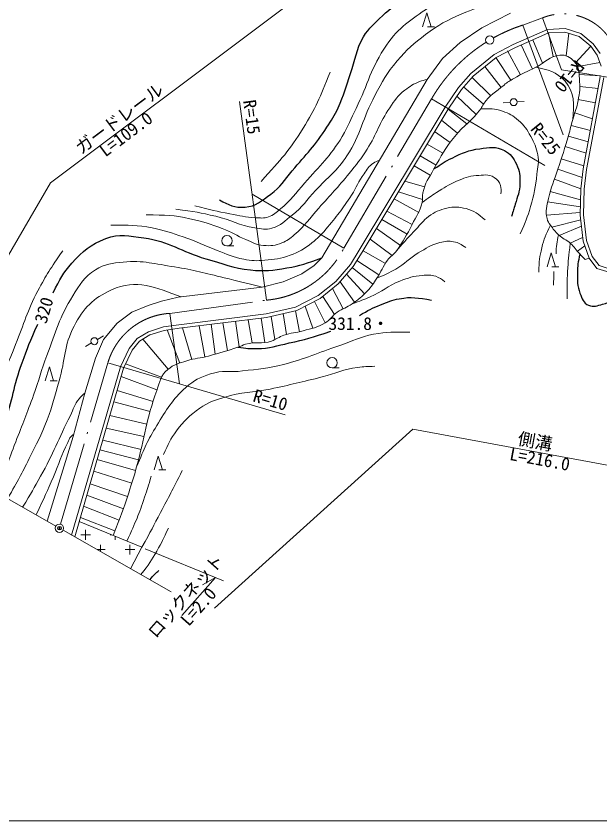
# Model space of a CAD drawing. Units: millimetres, scale not verified. Extents: x 40000 to 680000, y 20000 to 380000.
# Drawn here: x 83348 to 167212, y 205000 to 320549 of the extents above; entities that cross this region are included whole.
import ezdxf
from ezdxf.enums import TextEntityAlignment as Align

# ---------------------------------------------------------------- set-up
doc = ezdxf.new("R2010")
doc.units = ezdxf.units.MM
doc.header["$LTSCALE"] = 1000
doc.header["$PDMODE"] = 32
doc.header["$PDSIZE"] = 500
doc.linetypes.add('LONG_DASHED_DOTTED', pattern=[15.25, 12, -1.5, 0.25, -1.5])
for name, color, linetype, lineweight in [('M-BGD', 7, 'Continuous', 13), ('M-BMK', 2, 'LONG_DASHED_DOTTED', 13), ('M-STR-HTXT', 7, 'Continuous', 13), ('M-TTL-BAND', 7, 'Continuous', 13)]:
    doc.layers.add(name, color=color, linetype=linetype, lineweight=lineweight)
doc.layers.add('M-OTRS', color=6, linetype='Continuous')
doc.styles.add('ＭＳ ゴシック', font='')
doc.styles.get('ＭＳ ゴシック').set_extended_font_data('MS Gothic')

msp = doc.modelspace()

# ---------------------------------------------------------------- linework, layer by layer
at = {"layer": 'M-BGD'}
for p, q in [((141749, 319026), (142349, 321026)), ((142349, 321026), (142949, 319026)), ((142449, 319026), (143449, 319026)), ((160500, 314730), (159807, 318127)), ((162357, 314849), (162765, 318077)), ((158984, 313798), (157567, 317141)), ((155801, 312138), (153931, 315540)), ((157508, 312951), (155907, 316410)), ((163692, 313846), (165889, 316235)), ((154394, 311336), (152271, 314583)), ((153013, 310303), (150701, 313313)), ((164110, 313295), (167207, 313898)), ((164242, 312144), (167287, 311982)), ((151542, 309118), (148840, 311752)), ((150495, 307920), (147626, 310371)), ((164328, 310426), (166960, 310141)), ((149434, 306400), (146669, 309057)), ((164101, 308552), (166578, 308100)), ((153328, 308109), (154326, 308164)), ((155325, 308219), (156323, 308274)), ((148117, 305092), (145423, 307199)), ((163613, 306677), (166152, 305820)), ((146751, 303748), (144471, 305616)), ((145691, 302422), (143474, 303959)), ((163079, 304847), (165838, 304142)), ((162679, 303307), (165530, 302496)), ((144653, 300850), (142391, 302156)), ((162230, 301820), (165222, 300854)), ((143688, 299160), (141376, 300469)), ((161654, 300058), (164883, 299041)), ((142843, 297696), (140509, 299027)), ((161166, 298561), (164658, 297378)), ((160675, 297135), (164466, 295751)), ((142016, 296032), (139198, 296845)), ((141711, 294224), (138282, 295322)), ((160079, 295371), (164427, 294149)), ((141177, 292371), (137661, 294290)), ((159705, 293860), (164402, 293174)), ((140247, 290651), (136596, 292519)), ((139507, 289236), (135886, 291338)), ((159531, 291991), (164381, 292327)), ((160315, 290255), (164449, 291289)), ((138551, 287625), (135105, 290039)), ((161364, 289052), (164549, 290389)), ((137364, 286193), (134201, 288535)), ((162951, 287954), (164728, 288780)), ((113642, 287548), (114642, 287548)), ((136399, 285051), (133187, 286841)), ((159623, 284566), (160223, 286566)), ((160223, 286566), (160823, 284566)), ((163971, 286792), (165026, 287575)), ((135478, 283400), (132309, 285441)), ((165086, 285613), (165662, 285794)), ((134606, 282073), (131636, 284432)), ((160323, 284566), (161323, 284566)), ((133409, 280682), (130825, 283485)), ((131945, 279458), (129898, 282405)), ((130345, 278543), (128795, 281416)), ((129073, 277708), (127387, 280276)), ((125951, 275735), (124862, 278892)), ((127738, 276493), (126212, 279574)), ((120503, 274093), (119974, 277434)), ((122189, 274852), (121714, 277834)), ((124041, 275228), (123476, 278241)), ((111939, 272002), (111377, 276305)), ((113739, 272514), (113061, 276513)), ((115397, 273075), (114845, 276733)), ((117270, 273615), (116668, 276958)), ((119060, 273681), (118529, 277187)), ((106879, 270742), (105070, 275496)), ((108601, 271263), (107269, 275798)), ((110450, 271617), (109660, 276093)), ((95035, 274125), (95897, 274631)), ((105187, 269861), (101534, 274153)), ((93310, 273113), (94172, 273619)), ((104233, 268697), (99070, 270599)), ((87544, 268199), (88144, 270199)), ((88144, 270199), (88744, 268199)), ((128737, 270031), (129737, 270031)), ((88244, 268199), (89244, 268199)), ((103584, 266889), (98441, 268797)), ((103019, 265237), (97863, 266805)), ((102589, 263794), (97390, 265174)), ((102125, 261983), (96820, 263207)), ((101719, 260199), (96299, 261409)), ((101295, 258334), (95793, 259663)), ((100921, 256816), (95396, 258293)), ((100515, 255313), (94992, 256900)), ((103167, 255387), (103767, 257387)), ((103767, 257387), (104367, 255387)), ((103867, 255387), (104867, 255387)), ((99977, 253490), (94505, 255221)), ((99365, 251572), (93969, 253372)), ((98767, 249824), (93504, 251765)), ((98153, 248187), (93042, 250174)), ((97552, 246640), (92577, 248569)), ((93339, 246781), (93339, 245367)), ((92631, 246074), (94046, 246074)), ((96874, 246074), (97074, 246074)), ((97581, 245864), (97581, 245367)), ((94972, 243952), (96167, 243952)), ((95460, 244659), (95460, 243674)), ((98995, 243952), (100410, 243952)), ((99703, 244659), (99703, 243245))]:
    msp.add_line(p, q, dxfattribs=at)
for points in [[(87818, 248028), (91548, 260172), (93241, 266411), (94769, 271454), (95892, 274104), (97879, 276442), (99996, 278025), (102297, 279018), (104247, 279607), (106640, 280178), (118714, 281613), (121695, 282387), (124401, 283528), (126168, 284761), (127281, 285840), (142419, 311459), (144600, 314441), (147140, 316778), (150232, 318858), (154373, 320975)], [(91321, 246032), (98326, 270197), (99577, 272829), (100718, 274247), (102375, 275240), (104510, 275921), (106718, 276234), (119252, 277780), (123485, 278756), (126761, 280412), (129283, 282455), (131381, 284903), (132651, 286928), (145001, 307467), (146915, 310320), (148663, 312308), (152031, 315032), (154755, 316449), (159688, 318621), (162228, 318768), (164473, 318069), (166258, 316578), (167271, 315161)], [(91768, 245778), (98795, 270019), (100004, 272562), (101052, 273864), (102582, 274782), (104622, 275432), (106784, 275739), (119339, 277287), (123657, 278282), (127035, 279990), (129633, 282095), (131785, 284606), (133077, 286666), (145423, 307199), (147312, 310015), (149011, 311946), (152307, 314612), (154972, 315998), (159807, 318127), (162166, 318264), (164229, 317621), (165889, 316235), (166825, 314924), (167407, 313362)], [(167272, 311805), (164802, 298607), (164466, 295751), (164373, 291977), (164788, 288241), (165662, 285794), (166778, 284319), (168207, 283858)], [(167768, 311737), (165297, 298532), (164965, 295716), (164873, 291998), (165278, 288354), (166107, 286035), (167082, 284747), (168278, 284360)], [(92413, 248001), (101416, 244279), (99800, 241202)]]:
    msp.add_lwpolyline(points, dxfattribs=at)
for centre, radius in [((154826, 308192), 500), ((113642, 288298), 750), ((94603, 273872), 500), ((128737, 270781), 750)]:
    msp.add_circle(centre, radius, dxfattribs=at)
for points, knots in [([(109020, 293316), (111412, 292706), (112079, 292515), (114072, 292156), (115489, 291901), (116279, 291680), (117716, 291604), (118450, 291565), (118895, 291487), (119594, 291714), (120370, 291967), (120700, 292358), (121333, 292874), (122865, 294121), (123487, 295083), (124784, 296573), (126993, 299113), (128485, 300382), (130195, 303282), (131082, 304786), (131418, 305716), (132182, 307285), (133913, 310836), (134330, 313143), (136572, 316395), (138371, 319005), (140035, 319971), (142618, 321806), (145327, 323732), (147097, 324453), (150155, 325754), (152998, 326965), (154695, 327439), (157719, 328073), (162293, 329032), (165067, 328079), (169646, 329012), (172311, 329555), (173322, 329788), (176382, 330779)], [0, 0, 0, 0, 1, 1, 1, 2, 2, 2, 3, 3, 3, 4, 4, 4, 5, 5, 5, 6, 6, 6, 7, 7, 7, 8, 8, 8, 9, 9, 9, 10, 10, 10, 11, 11, 11, 12, 12, 12, 13, 13, 13, 13]), ([(106294, 292842), (109008, 292449), (109807, 292333), (112018, 291811), (114249, 291285), (115379, 290475), (117650, 290155), (118596, 290021), (119185, 289812), (120097, 290099), (121393, 290507), (121958, 291136), (123024, 291977), (124514, 293152), (125067, 294120), (126360, 295510), (128145, 297431), (129436, 298287), (130873, 300480), (132917, 303596), (133114, 305858), (134890, 309135), (135989, 311162), (136575, 312356), (138079, 314104), (139505, 315761), (140432, 316600), (142179, 317914), (144037, 319311), (145217, 319939), (147355, 320854), (148963, 321542), (149898, 321915), (151620, 322221), (152810, 322432), (153500, 322570), (154703, 322466), (155634, 322385), (156018, 322301), (157049, 322000)], [0, 0, 0, 0, 1, 1, 1, 2, 2, 2, 3, 3, 3, 4, 4, 4, 5, 5, 5, 6, 6, 6, 7, 7, 7, 8, 8, 8, 9, 9, 9, 10, 10, 10, 11, 11, 11, 12, 12, 12, 13, 13, 13, 13]), ([(165086, 285613), (164711, 285981), (164613, 286084), (164318, 286395), (163760, 286982), (163562, 287422), (162951, 287954), (162345, 288484), (161846, 288582), (161267, 289142), (160755, 289637), (160515, 289965), (160108, 290550), (159876, 290883), (159708, 291070), (159619, 291466), (159375, 292563), (159566, 293240), (159813, 294337), (160193, 296027), (160639, 296911), (161166, 298561), (161771, 300458), (162163, 301505), (162712, 303420), (162966, 304309), (163057, 304821), (163303, 305713), (163554, 306618), (163815, 307095), (163995, 308016), (164231, 309218), (164398, 309916), (164299, 311136), (164204, 312304), (164339, 313191), (163526, 314035), (162913, 314671), (162336, 315016), (161455, 314946), (159948, 314827), (159353, 313876), (158003, 313195), (156770, 312572), (156027, 312317), (154843, 311605), (154274, 311263), (153940, 311084), (153435, 310653), (152244, 309634), (151388, 309209), (150495, 307920), (150319, 307665), (150271, 307490), (150092, 307237), (148867, 305500), (147691, 304934), (146354, 303282), (144992, 301598), (144445, 300488), (143374, 298605), (142640, 297315), (142104, 296609), (141758, 295165), (141631, 294639), (141780, 294311), (141663, 293783), (141367, 292455), (140853, 291817), (140225, 290610), (139447, 289113), (139026, 288252), (138037, 286886), (137596, 286277), (137136, 286115), (136701, 285503), (136021, 284545), (135818, 283894), (135175, 282910), (134683, 282158), (134391, 281739), (133784, 281076), (133033, 280258), (132532, 279867), (131623, 279229), (130838, 278679), (130255, 278599), (129477, 278039), (128739, 277509), (128513, 276968), (127738, 276493), (126614, 275807), (125826, 275731), (124563, 275361), (123501, 275051), (122844, 275100), (121802, 274727), (121084, 274469), (120755, 274150), (120035, 273898), (118650, 273414), (117711, 273860), (116308, 273429), (115870, 273294), (115645, 273160), (115213, 273006), (113587, 272427), (112646, 272192), (110980, 271745), (109775, 271421), (109046, 271443), (107860, 271055), (106746, 270690), (106036, 270553), (105127, 269812), (104099, 268975), (104007, 268050), (103553, 266803), (102041, 262644), (101837, 260115), (100663, 255848), (100258, 254375), (100004, 253557), (99537, 252102), (98758, 249679), (98424, 248891), (97297, 245982)], [0, 0, 0, 0, 1, 1, 1, 2, 2, 2, 3, 3, 3, 4, 4, 4, 5, 5, 5, 6, 6, 6, 7, 7, 7, 8, 8, 8, 9, 9, 9, 10, 10, 10, 11, 11, 11, 12, 12, 12, 13, 13, 13, 14, 14, 14, 15, 15, 15, 16, 16, 16, 17, 17, 17, 18, 18, 18, 19, 19, 19, 20, 20, 20, 21, 21, 21, 22, 22, 22, 23, 23, 23, 24, 24, 24, 25, 25, 25, 26, 26, 26, 27, 27, 27, 28, 28, 28, 29, 29, 29, 30, 30, 30, 31, 31, 31, 32, 32, 32, 33, 33, 33, 34, 34, 34, 35, 35, 35, 36, 36, 36, 37, 37, 37, 38, 38, 38, 39, 39, 39, 40, 40, 40, 41, 41, 41, 42, 42, 42, 42]), ([(158003, 313195), (159737, 312880), (160983, 312552), (162199, 311207), (163667, 309583), (163441, 307836), (163303, 305713)], [0, 0, 0, 0, 1, 1, 1, 2, 2, 2, 2]), ([(118531, 296822), (121526, 300094), (122584, 301207), (124577, 304441), (126413, 307423), (126958, 308718), (128469, 312517)], [0, 0, 0, 0, 1, 1, 1, 2, 2, 2, 2]), ([(102026, 292037), (104923, 291958), (105908, 291983), (108320, 291457), (110170, 291054), (111198, 290746), (112958, 290049), (114317, 289511), (115000, 289027), (116354, 288476), (117320, 288082), (117838, 287664), (118880, 287606), (119924, 287548), (120569, 287568), (121530, 287979), (122293, 288305), (122678, 288601), (123311, 289138), (124865, 290457), (125471, 291472), (126831, 292989), (128552, 294910), (129570, 295943), (131179, 297959), (132239, 299286), (132900, 299989), (133788, 301437), (135173, 303696), (135538, 305206), (137036, 307391), (137766, 308455), (138153, 309127), (139190, 309894), (139962, 310466), (140402, 310823), (141306, 311146), (141732, 311297), (141907, 311360), (142419, 311459)], [0, 0, 0, 0, 1, 1, 1, 2, 2, 2, 3, 3, 3, 4, 4, 4, 5, 5, 5, 6, 6, 6, 7, 7, 7, 8, 8, 8, 9, 9, 9, 10, 10, 10, 11, 11, 11, 12, 12, 12, 13, 13, 13, 13]), ([(150092, 307237), (151446, 307268), (152051, 307313), (153203, 306906), (154186, 306558), (154729, 306259), (155522, 305581), (156379, 304846), (156719, 304265), (157270, 303280), (157812, 302313), (158073, 301718), (158282, 300630), (158489, 299556), (158296, 298919), (158172, 297832), (157962, 295997), (157779, 294964), (157252, 293194), (156786, 291630), (156548, 291059), (155761, 289292)], [0, 0, 0, 0, 1, 1, 1, 2, 2, 2, 3, 3, 3, 4, 4, 4, 5, 5, 5, 6, 6, 6, 7, 7, 7, 7]), ([(96970, 290544), (99694, 290535), (100626, 290580), (102906, 290130), (104677, 289780), (105637, 289430), (107350, 288860), (109301, 288210), (110307, 287610), (112237, 286900), (113709, 286357), (114505, 285920), (116047, 285630), (117203, 285412), (117884, 285391), (119056, 285492), (120501, 285616), (121338, 285711), (122700, 286209), (124024, 286694), (124742, 287102), (125847, 287976), (126703, 288653), (127130, 289105), (127835, 289936), (129386, 291766), (130209, 292838), (131534, 294837), (132301, 295993), (132484, 296801), (133329, 297901), (133818, 298537), (134000, 299024), (134682, 299447), (135011, 299652), (135167, 299741), (135575, 299877)], [0, 0, 0, 0, 1, 1, 1, 2, 2, 2, 3, 3, 3, 4, 4, 4, 5, 5, 5, 6, 6, 6, 7, 7, 7, 8, 8, 8, 9, 9, 9, 10, 10, 10, 11, 11, 11, 12, 12, 12, 12]), ([(141663, 293783), (142627, 294492), (142910, 294688), (143742, 295219), (144834, 295914), (145441, 296334), (146632, 296838), (147686, 297285), (148305, 297587), (149448, 297648), (150465, 297702), (151178, 297929), (152043, 297390), (152523, 297092), (152734, 296769), (152908, 296231), (153050, 295792), (153046, 295543), (153000, 295053)], [0, 0, 0, 0, 1, 1, 1, 2, 2, 2, 3, 3, 3, 4, 4, 4, 5, 5, 5, 6, 6, 6, 6]), ([(138037, 286886), (139335, 288382), (139677, 288799), (140798, 289959), (141490, 290676), (141800, 291171), (142601, 291763), (143512, 292436), (144129, 292727), (145233, 292978), (146278, 293216), (146936, 293164), (147976, 292904), (149185, 292602), (149686, 292152), (150736, 291303)], [0, 0, 0, 0, 1, 1, 1, 2, 2, 2, 3, 3, 3, 4, 4, 4, 5, 5, 5, 5]), ([(160108, 290550), (159434, 289118), (159198, 288613), (158866, 287292), (158529, 285953), (158503, 285387), (158424, 283786)], [0, 0, 0, 0, 1, 1, 1, 2, 2, 2, 2]), ([(161267, 289142), (161129, 288521), (161089, 288338), (161019, 287816), (160947, 287280), (160939, 287089), (160909, 286436)], [0, 0, 0, 0, 1, 1, 1, 2, 2, 2, 2]), ([(135175, 282910), (136460, 283458), (136859, 283651), (137881, 284236), (139222, 285004), (139765, 285759), (141101, 286536), (142272, 287217), (142917, 287698), (144230, 288027), (144978, 288214), (145443, 288304), (146200, 288156), (146941, 288011), (147273, 287788), (147948, 287328)], [0, 0, 0, 0, 1, 1, 1, 2, 2, 2, 3, 3, 3, 4, 4, 4, 5, 5, 5, 5]), ([(162951, 287954), (162718, 286017), (162649, 285469), (162565, 283869), (162484, 282339), (162488, 281812), (162510, 279948)], [0, 0, 0, 0, 1, 1, 1, 2, 2, 2, 2]), ([(78234, 260565), (80641, 266801), (81244, 268414), (83280, 273403), (84512, 276422), (84950, 278235), (86482, 281114), (87723, 283446), (88260, 284282), (90053, 286857)], [0, 0, 0, 0, 1, 1, 1, 2, 2, 2, 3, 3, 3, 3]), ([(80479, 252209), (81854, 255703), (82202, 256587), (83287, 259401), (84302, 262032), (84912, 263490), (85859, 266146), (86646, 268354), (86953, 269638), (87773, 271833), (89049, 275247), (89575, 277291), (91491, 280392), (92507, 282037), (93108, 283095), (94749, 284119), (96125, 284977), (97138, 285062), (98752, 285223), (101629, 285510), (103263, 284963), (106123, 284533), (108928, 284111), (110458, 283641), (113218, 282987), (115371, 282477), (116067, 282302), (118714, 281613)], [0, 0, 0, 0, 1, 1, 1, 2, 2, 2, 3, 3, 3, 4, 4, 4, 5, 5, 5, 6, 6, 6, 7, 7, 7, 8, 8, 8, 9, 9, 9, 9]), ([(131623, 279229), (132863, 279674), (133218, 279824), (134218, 280260), (135945, 281013), (136728, 281833), (138488, 282505), (139700, 282969), (140414, 283236), (141709, 283315), (142457, 283361), (142919, 283443), (143623, 283186), (144183, 282982), (144429, 282810), (144930, 282395)], [0, 0, 0, 0, 1, 1, 1, 2, 2, 2, 3, 3, 3, 4, 4, 4, 5, 5, 5, 5]), ([(160577, 283896), (160581, 283456), (160581, 283341), (160577, 282985), (160573, 282564), (160567, 282429), (160550, 281908)], [0, 0, 0, 0, 1, 1, 1, 2, 2, 2, 2]), ([(82150, 251257), (83676, 253990), (84097, 254735), (85231, 257022), (86292, 259162), (86952, 260338), (87799, 262571), (88610, 264711), (88900, 265969), (89538, 268166), (90426, 271225), (90198, 273214), (91677, 276034), (93039, 278631), (94403, 280032), (97066, 281261), (100625, 282905), (103423, 281566), (107051, 280227)], [0, 0, 0, 0, 1, 1, 1, 2, 2, 2, 3, 3, 3, 4, 4, 4, 5, 5, 5, 6, 6, 6, 6]), ([(100663, 255848), (101824, 258640), (102219, 259565), (103562, 261756), (104966, 264045), (105721, 265442), (107731, 267222), (108912, 268269), (109762, 268698), (111265, 269183), (112986, 269737), (114080, 269382), (115875, 269597), (118185, 269872), (119500, 269966), (121756, 270535), (124989, 271352), (126681, 272211), (129844, 273269), (131740, 273902), (132740, 274496), (134703, 274870), (136708, 275251), (137569, 275219), (139921, 275146)], [0, 0, 0, 0, 1, 1, 1, 2, 2, 2, 3, 3, 3, 4, 4, 4, 5, 5, 5, 6, 6, 6, 7, 7, 7, 8, 8, 8, 8]), ([(104526, 257587), (105211, 259180), (105501, 259769), (106394, 260998), (107469, 262475), (108282, 263171), (109756, 264249), (110960, 265129), (111818, 265363), (113241, 265807), (115744, 266589), (117277, 266478), (119845, 267007), (122784, 267612), (124414, 268027), (127327, 268746), (129320, 269238), (130368, 269858), (132407, 270099), (133373, 270213), (133747, 270259), (134891, 270264)], [0, 0, 0, 0, 1, 1, 1, 2, 2, 2, 3, 3, 3, 4, 4, 4, 5, 5, 5, 6, 6, 6, 7, 7, 7, 7]), ([(84291, 250038), (85566, 252127), (85895, 252722), (86866, 254475), (88704, 257796), (89433, 259812), (91145, 263199), (91624, 264146), (91705, 264806), (92398, 265610), (92707, 265968), (92840, 266123), (93257, 266463)], [0, 0, 0, 0, 1, 1, 1, 2, 2, 2, 3, 3, 3, 4, 4, 4, 4]), ([(86226, 248935), (87461, 251568), (87791, 252261), (88727, 254422), (89551, 256327), (89814, 257484), (90760, 259330), (90935, 259671), (90980, 259908), (91251, 260177), (91388, 260312), (91452, 260371), (91634, 260487)], [0, 0, 0, 0, 1, 1, 1, 2, 2, 2, 3, 3, 3, 4, 4, 4, 4]), ([(99279, 245162), (100566, 248120), (100984, 248945), (101817, 251465), (102207, 252646), (102346, 253053), (102749, 254509)], [0, 0, 0, 0, 1, 1, 1, 2, 2, 2, 2]), ([(101416, 244279), (102738, 246701), (103076, 247325), (104115, 249291), (105353, 251632), (105733, 252387), (107221, 255317)], [0, 0, 0, 0, 1, 1, 1, 2, 2, 2, 2]), ([(101290, 240353), (102425, 241897), (102778, 242362), (103574, 243748), (104292, 244999), (104514, 245474), (105220, 247053)], [0, 0, 0, 0, 1, 1, 1, 2, 2, 2, 2])]:
    msp.add_open_spline(points, degree=3, knots=knots, dxfattribs=at)
at = {"layer": 'M-BGD', "lineweight": 25}
for points, knots in [([(112547, 294151), (113889, 293430), (114741, 293007), (116232, 293115), (117841, 293233), (118600, 294049), (119918, 294979), (121377, 296009), (121870, 296971), (123024, 298333), (125040, 300714), (126287, 301975), (127993, 304586), (128679, 305636), (129097, 306216), (129608, 307361), (130443, 309230), (130699, 310362), (131389, 312289), (132123, 314341), (132157, 315664), (133252, 317548), (134052, 318924), (134838, 319468), (135985, 320571), (137262, 321798), (137805, 322181), (139505, 323428)], [0, 0, 0, 0, 1, 1, 1, 2, 2, 2, 3, 3, 3, 4, 4, 4, 5, 5, 5, 6, 6, 6, 7, 7, 7, 8, 8, 8, 9, 9, 9, 9]), ([(143374, 298605), (144518, 299400), (144921, 299643), (145988, 300170), (147457, 300896), (148338, 301305), (149963, 301513), (151336, 301689), (152265, 301885), (153497, 301255), (154409, 300790), (154769, 300202), (155227, 299286), (155723, 298295), (155709, 297597), (155706, 296489), (155702, 295303), (155372, 294665), (155043, 293525), (154847, 292844), (154776, 292608), (154491, 291795)], [0, 0, 0, 0, 1, 1, 1, 2, 2, 2, 3, 3, 3, 4, 4, 4, 5, 5, 5, 6, 6, 6, 7, 7, 7, 7]), ([(88686, 280829), (89632, 282818), (90070, 283621), (91378, 285094), (92930, 286844), (94054, 287739), (96223, 288614), (98203, 289413), (99572, 288977), (101689, 288697), (105325, 288217), (107070, 286736), (110593, 285715), (113076, 284996), (114442, 284386), (117011, 284100), (119040, 283875), (120216, 284051), (122229, 284390), (124254, 284731), (125032, 285017), (127281, 285840)], [0, 0, 0, 0, 1, 1, 1, 2, 2, 2, 3, 3, 3, 4, 4, 4, 5, 5, 5, 6, 6, 6, 7, 7, 7, 7]), ([(164318, 286395), (164073, 285171), (163992, 284737), (163987, 283662), (163981, 282521), (163931, 281826), (164346, 280763), (164649, 279985), (164828, 279368), (165588, 279023), (166307, 278698), (166838, 278992), (167603, 279189), (168724, 279478), (169292, 279859), (170281, 280459), (171544, 281225), (171963, 281689), (173180, 282889)], [0, 0, 0, 0, 1, 1, 1, 2, 2, 2, 3, 3, 3, 4, 4, 4, 5, 5, 5, 6, 6, 6, 6]), ([(132654, 277555), (134024, 278344), (134453, 278609), (135690, 279101), (136721, 279510), (137308, 279750), (138396, 279966), (140174, 280318), (141013, 280086), (143034, 279782)], [0, 0, 0, 0, 1, 1, 1, 2, 2, 2, 3, 3, 3, 3]), ([(78466, 253356), (80121, 257483), (80592, 258643), (81729, 262111), (82825, 265453), (83018, 267459), (84214, 270766), (85008, 272964), (85308, 273732), (86450, 276315)], [0, 0, 0, 0, 1, 1, 1, 2, 2, 2, 3, 3, 3, 3]), ([(115213, 273006), (116442, 272824), (116875, 272808), (117946, 272813), (119784, 272822), (120786, 273228), (122584, 273614), (124960, 274123), (125774, 274410), (128575, 275298)], [0, 0, 0, 0, 1, 1, 1, 2, 2, 2, 3, 3, 3, 3]), ([(102581, 239617), (102914, 240041), (103009, 240182), (103338, 240491), (103531, 240673), (103604, 240739), (103853, 240933)], [0, 0, 0, 0, 1, 1, 1, 2, 2, 2, 2])]:
    msp.add_open_spline(points, degree=3, knots=knots, dxfattribs=at)
at = {"layer": 'M-BMK'}
for p, q in [((156146, 319263), (158962, 320294)), ((130431, 287217), (143030, 308667)), ((105418, 277871), (119314, 279767)), ((89750, 247599), (96529, 270749))]:
    msp.add_line(p, q, dxfattribs=at)
at = {"layer": 'M-BMK', "linetype": 'Continuous'}
for centre in [(151392, 317116), (89581, 247024)]:
    msp.add_circle(centre, 600, dxfattribs=at)
at = {"layer": 'M-BMK'}
for centre, radius, start, end in [((161952, 312867), 8006, 350.28227, 111.92838), ((163397, 296871), 23536, 107.94391, 119.20716), ((163397, 296871), 23536, 122.12844, 149.92146), ((118108, 293586), 13872, 274.98827, 332.66507), ((106054, 267970), 9922, 93.67196, 163.73441)]:
    msp.add_arc(centre, radius, start, end, dxfattribs=at)
at = {"layer": 'M-OTRS'}
msp.add_point((89581, 247024), dxfattribs=at)
at = {"layer": 'M-STR-HTXT'}
for p, q in [((158962, 320294), (161699, 312814)), ((156146, 319263), (161916, 303499)), ((169843, 311516), (161699, 312814)), ((143030, 308667), (159292, 299116)), ((119314, 279767), (115420, 308310)), ((130431, 287217), (117241, 294964)), ((105418, 277871), (106800, 267741)), ((96529, 270749), (121993, 263292)), ((72536, 256735), (89060, 247321)), ((90103, 246727), (105627, 237882)), ((101879, 244071), (113161, 239469)), ((107176, 234492), (111993, 239946)), ((111993, 239946), (110145, 238910))]:
    msp.add_line(p, q, dxfattribs=at)
for points in [[(67588, 261113), (88273, 296612), (149285, 342343)], [(111835, 235548), (140346, 261264), (216650, 247108)]]:
    msp.add_lwpolyline(points, dxfattribs=at)
at = {"layer": 'M-TTL-BAND'}
msp.add_line((40000, 205000), (579000, 205000), dxfattribs=at)

# ---------------------------------------------------------------- texts
at = {"layer": 'M-BGD', "style": 'ＭＳ ゴシック'}
msp.add_text('320', height=1833, rotation=73.686, dxfattribs=at).set_placement((87339, 278324), align=Align.MIDDLE_CENTER)
msp.add_text('331.8・', height=1833, dxfattribs=at).set_placement((132591, 276402), align=Align.MIDDLE_CENTER)
at = {"layer": 'M-STR-HTXT', "style": 'ＭＳ ゴシック'}
for s, rotation, p in [('R=10', 230.457, (161699, 312814)), ('ガードレール', 36.853, (99048, 304689)), ('R=15', 277.769, (115754, 305866)), ('R=25', 308.726, (158274, 302006)), ('R=10', 343.678, (119478, 264028)), ('側溝', 349.49, (157646, 258055)), ('ロックネット', 48.547, (108796, 236326))]:
    msp.add_text(s, height=1833, rotation=rotation, dxfattribs=at).set_placement(p, align=Align.BOTTOM_CENTER)
for s, rotation, p in [('L=109.0', 36.853, (98569, 304330)), ('L=216.0', 349.49, (158757, 257849)), ('L=2.0', 48.547, (108838, 236374))]:
    msp.add_text(s, height=1833, rotation=rotation, dxfattribs=at).set_placement(p, align=Align.TOP_CENTER)

doc.saveas('drawing.dxf')
